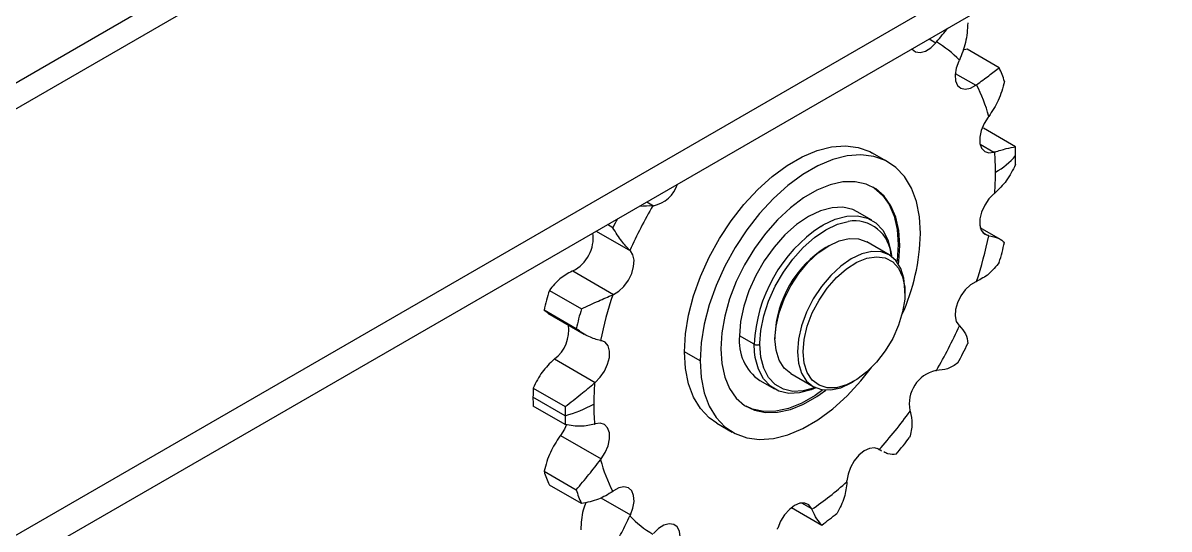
# Model space of a CAD drawing. Header units: metres. Extents: x 0 to 21025, y 0 to 14850.
# Drawn here: x 12397 to 12540.7, y 4997.6 to 5061 of the extents above; entities that cross this region are included whole.
import ezdxf

# ---------------------------------------------------------------- set-up
doc = ezdxf.new("R2010")
doc.units = ezdxf.units.M
doc.header["$LTSCALE"] = 25
doc.layers.add('SL4', color=4, linetype='Continuous')

msp = doc.modelspace()

# ---------------------------------------------------------------- linework, layer by layer
at = {"layer": 'SL4'}
for p, q in [((12937.03, 5365.764), (12000.132, 4824.903)), ((12004.894, 4824.432), (12941.793, 5365.292)), ((12051.192, 4797.705), (12988.09, 5338.565)), ((12051.192, 4793.816), (12988.09, 5334.676)), ((12510.596, 5059.024), (12511.431, 5058.542)), ((12515.371, 5057.735), (12514.822, 5057.596)), ((12519.392, 5055.414), (12515.371, 5057.735)), ((12513.88, 5054.696), (12516.45, 5053.213)), ((12521.426, 5045.508), (12517.405, 5047.829)), ((12516.989, 5045.821), (12518.729, 5044.817)), ((12505.47, 5043.578), (12503.511, 5044.709)), ((12475.213, 5038.598), (12476.048, 5038.116)), ((12503.419, 5036.3), (12501.58, 5037.361)), ((12468.85, 5034.925), (12473.145, 5032.445)), ((12470.956, 5035.345), (12470.267, 5035.743)), ((12519.565, 5033.88), (12517.01, 5035.355)), ((12517.294, 5034.77), (12517.994, 5034.366)), ((12505.601, 5031.934), (12502.773, 5033.567)), ((12506.701, 5033.264), (12506.927, 5033.134)), ((12498.009, 5033.094), (12497.656, 5032.89)), ((12465.931, 5029.936), (12471.03, 5026.993)), ((12507.574, 5027.165), (12507.574, 5027.573)), ((12462.989, 5027.495), (12467.01, 5025.174)), ((12466.346, 5022.686), (12462.325, 5025.007)), ((12462.325, 5025.007), (12462.839, 5024.668)), ((12462.816, 5024.629), (12467.361, 5022.006)), ((12488.674, 5020.735), (12486.836, 5021.796)), ((12491.275, 5021.838), (12491.275, 5021.429)), ((12488.714, 5019.804), (12488.674, 5020.735)), ((12489.365, 5020.735), (12489.366, 5020.898)), ((12463.652, 5018.908), (12468.75, 5015.965)), ((12481.879, 5018.674), (12479.92, 5019.805)), ((12489.366, 5016.204), (12491.205, 5015.142)), ((12493.248, 5017.068), (12496.077, 5015.436)), ((12500.84, 5015.908), (12501.194, 5016.112)), ((12460.955, 5015.241), (12464.976, 5012.92)), ((12464.959, 5011.79), (12460.938, 5014.111)), ((12464.976, 5010.68), (12460.955, 5013.001)), ((12483.968, 5010.857), (12485.927, 5009.726)), ((12464.387, 5009.305), (12469.485, 5006.362)), ((12504.031, 5007.699), (12504.609, 5007.365)), ((12504.137, 5007.654), (12504.279, 5007.573)), ((12504.592, 5007.412), (12504.341, 5007.531)), ((12462.325, 5004.817), (12466.346, 5002.496)), ((12467.01, 5000.774), (12462.989, 5003.095)), ((12469.444, 5001.48), (12473.145, 4999.343)), ((12493.343, 5000.275), (12497.147, 4998.079)), ((12494.616, 5000.849), (12495.855, 5000.133))]:
    msp.add_line(p, q, dxfattribs=at)
at = {"layer": 'SL4', "flags": 128}
for points in [[(12508.421, 5057.769), (12508.456, 5057.725), (12508.902, 5057.402), (12509.474, 5057.326), (12510.124, 5057.505), (12510.796, 5057.922), (12511.431, 5058.542)], [(12514.334, 5056.223), (12514.008, 5055.356), (12513.866, 5054.516), (12513.921, 5053.774), (12514.168, 5053.195), (12514.585, 5052.829), (12515.138, 5052.706), (12515.778, 5052.838), (12516.45, 5053.213)], [(12517.994, 5049.204), (12517.487, 5048.403), (12517.129, 5047.539), (12516.951, 5046.688), (12516.969, 5045.923), (12517.182, 5045.31), (12517.57, 5044.901), (12518.101, 5044.732), (12518.729, 5044.817)], [(12479.92, 5019.805), (12480.049, 5022.052), (12480.432, 5024.406), (12481.064, 5026.823), (12481.932, 5029.258), (12483.02, 5031.666), (12484.307, 5034.001), (12485.77, 5036.22), (12487.382, 5038.282), (12489.112, 5040.148), (12490.928, 5041.785), (12492.797, 5043.16), (12494.683, 5044.249), (12496.551, 5045.031), (12498.368, 5045.492), (12500.098, 5045.623), (12501.709, 5045.421), (12503.172, 5044.891), (12503.511, 5044.709)], [(12509.518, 5034.63), (12509.389, 5036.729), (12509.006, 5038.64), (12508.374, 5040.328), (12507.506, 5041.761), (12506.418, 5042.912), (12505.131, 5043.761), (12503.668, 5044.291), (12502.056, 5044.492), (12500.326, 5044.361), (12498.51, 5043.9), (12496.641, 5043.118), (12494.755, 5042.029), (12492.887, 5040.654), (12491.07, 5039.018), (12489.34, 5037.151), (12487.729, 5035.089), (12486.266, 5032.87), (12484.978, 5030.535), (12483.891, 5028.128), (12483.023, 5025.693), (12482.391, 5023.276), (12482.007, 5020.922), (12481.879, 5018.674)], [(12506.927, 5033.134), (12506.801, 5034.994), (12506.428, 5036.668), (12505.815, 5038.118), (12504.976, 5039.312), (12503.929, 5040.223), (12502.699, 5040.831), (12501.313, 5041.122), (12499.801, 5041.09), (12498.197, 5040.736), (12496.537, 5040.067), (12494.859, 5039.098), (12493.2, 5037.851), (12491.596, 5036.354), (12490.084, 5034.64), (12488.697, 5032.748), (12487.467, 5030.72), (12486.421, 5028.601), (12485.582, 5026.438), (12484.969, 5024.28), (12484.595, 5022.175), (12484.47, 5020.17)], [(12503.524, 5040.468), (12503.704, 5040.353), (12504.75, 5039.442), (12505.589, 5038.248), (12506.203, 5036.798), (12506.576, 5035.125), (12506.701, 5033.264)], [(12518.729, 5039.601), (12518.101, 5038.962), (12517.57, 5038.18), (12517.182, 5037.322), (12516.969, 5036.463), (12516.951, 5035.677), (12517.129, 5035.031), (12517.487, 5034.581), (12517.994, 5034.366)], [(12501.58, 5037.361), (12501.025, 5037.628), (12499.792, 5037.913), (12498.427, 5037.86), (12496.973, 5037.471), (12495.473, 5036.756), (12493.973, 5035.739), (12492.519, 5034.45), (12491.154, 5032.927), (12489.921, 5031.218), (12488.856, 5029.374), (12487.993, 5027.451), (12487.357, 5025.508), (12486.967, 5023.604), (12486.836, 5021.796)], [(12489.366, 5020.898), (12489.491, 5022.47), (12489.865, 5024.298), (12490.476, 5026.164), (12491.305, 5028.009), (12492.327, 5029.78), (12493.511, 5031.42), (12494.821, 5032.882), (12496.217, 5034.12), (12497.657, 5035.097), (12499.097, 5035.782), (12500.452, 5036.15)], [(12497.019, 5035.52), (12497.312, 5035.695), (12498.811, 5036.409), (12500.266, 5036.799), (12501.63, 5036.852), (12502.863, 5036.567), (12503.928, 5035.952), (12504.792, 5035.026), (12505.428, 5033.818), (12505.818, 5032.363), (12505.909, 5031.638)], [(12493.248, 5017.068), (12493.248, 5017.069), (12492.41, 5017.764), (12491.788, 5018.749), (12491.405, 5019.987), (12491.275, 5021.429), (12491.405, 5023.021), (12491.788, 5024.702), (12492.41, 5026.406), (12493.248, 5028.068), (12494.269, 5029.624), (12495.433, 5031.015), (12496.697, 5032.187), (12498.011, 5033.095), (12499.325, 5033.704), (12500.588, 5033.991), (12501.752, 5033.944), (12502.773, 5033.567)], [(12506.701, 5033.264), (12506.576, 5031.26), (12506.556, 5031.097)], [(12471.03, 5026.993), (12471.702, 5027.393), (12472.341, 5028), (12472.894, 5028.761), (12473.312, 5029.61), (12473.559, 5030.474), (12473.614, 5031.279), (12473.472, 5031.955), (12473.145, 5032.445)], [(12507.574, 5027.573), (12507.445, 5029.015), (12507.062, 5030.253), (12506.439, 5031.238), (12505.602, 5031.934), (12504.581, 5032.312), (12503.416, 5032.358), (12502.153, 5032.071), (12500.839, 5031.462), (12499.525, 5030.554), (12498.262, 5029.382), (12497.097, 5027.991), (12496.077, 5026.435), (12495.239, 5024.773), (12494.617, 5023.069), (12494.233, 5021.389), (12494.104, 5019.796), (12494.104, 5019.796)], [(12506.76, 5030.81), (12506.801, 5031.129), (12506.927, 5033.134)], [(12494.811, 5019.796), (12494.942, 5021.355), (12495.328, 5023.001), (12495.955, 5024.667), (12496.796, 5026.284), (12497.817, 5027.786), (12498.976, 5029.112), (12500.226, 5030.207), (12501.516, 5031.027), (12502.792, 5031.538), (12504.003, 5031.719), (12505.099, 5031.563), (12506.035, 5031.076), (12506.772, 5030.278), (12507.282, 5029.202), (12507.541, 5027.891), (12507.541, 5026.4), (12507.282, 5024.79), (12506.772, 5023.125), (12506.035, 5021.476), (12505.099, 5019.908), (12504.003, 5018.487), (12502.792, 5017.27), (12501.516, 5016.307), (12500.226, 5015.638), (12498.976, 5015.29), (12497.817, 5015.278), (12496.796, 5015.601), (12495.955, 5016.247), (12495.328, 5017.189), (12494.942, 5018.388), (12494.811, 5019.796)], [(12516.45, 5028.573), (12515.778, 5028.173), (12515.138, 5027.566), (12514.585, 5026.805), (12514.168, 5025.956), (12513.921, 5025.092), (12513.866, 5024.287), (12514.008, 5023.611), (12514.334, 5023.121)], [(12468.75, 5015.965), (12469.378, 5016.604), (12469.909, 5017.386), (12470.297, 5018.244), (12470.51, 5019.103), (12470.528, 5019.889), (12470.351, 5020.535), (12469.993, 5020.985), (12469.485, 5021.2)], [(12496.33, 5015.304), (12496.217, 5015.261), (12494.821, 5014.887), (12493.511, 5014.836), (12492.327, 5015.11), (12491.305, 5015.7), (12490.476, 5016.589), (12489.865, 5017.749), (12489.491, 5019.145), (12489.365, 5020.735)], [(12483.968, 5010.857), (12483.02, 5011.523), (12481.932, 5012.675), (12481.064, 5014.108), (12480.432, 5015.795), (12480.049, 5017.706), (12479.92, 5019.805)], [(12484.47, 5020.17), (12484.595, 5018.31), (12484.969, 5016.636), (12485.582, 5015.186), (12486.421, 5013.992), (12487.467, 5013.081), (12488.697, 5012.473), (12490.084, 5012.182), (12491.596, 5012.214), (12493.2, 5012.569), (12494.859, 5013.238), (12496.537, 5014.207), (12497.63, 5014.994)], [(12496.396, 5015.275), (12495.812, 5015.033), (12494.357, 5014.643), (12492.993, 5014.59), (12491.76, 5014.875), (12490.695, 5015.49), (12489.831, 5016.416), (12489.195, 5017.624), (12488.805, 5019.079), (12488.714, 5019.804)], [(12494.104, 5019.796), (12494.233, 5018.354), (12494.617, 5017.116), (12495.239, 5016.131), (12496.077, 5015.436), (12497.097, 5015.058), (12498.262, 5015.011), (12499.525, 5015.298), (12500.839, 5015.907), (12500.84, 5015.908)], [(12481.879, 5018.674), (12482.007, 5016.576), (12482.391, 5014.665), (12483.023, 5012.977), (12483.891, 5011.544), (12484.978, 5010.393), (12486.266, 5009.544), (12487.729, 5009.014), (12489.34, 5008.813), (12491.07, 5008.944), (12492.887, 5009.404), (12494.755, 5010.187), (12496.641, 5011.275), (12498.51, 5012.651), (12500.326, 5014.287), (12502.056, 5016.153), (12503.379, 5017.82)], [(12497.279, 5015.027), (12496.312, 5014.337), (12494.634, 5013.368), (12492.974, 5012.699), (12491.371, 5012.344), (12489.859, 5012.312), (12488.472, 5012.603), (12487.647, 5012.966)], [(12465.146, 5010.664), (12464.894, 5010.107), (12464.387, 5009.305)], [(12469.485, 5006.362), (12469.993, 5007.163), (12470.351, 5008.027), (12470.528, 5008.878), (12470.51, 5009.643), (12470.297, 5010.256), (12469.909, 5010.665), (12469.378, 5010.834), (12468.75, 5010.749)], [(12504.279, 5007.573), (12503.757, 5007.76), (12503.135, 5007.694), (12502.466, 5007.38), (12501.807, 5006.844), (12501.216, 5006.134), (12500.744, 5005.309), (12500.43, 5004.442), (12500.303, 5003.606)], [(12473.145, 4999.343), (12473.472, 5000.21), (12473.614, 5001.05), (12473.559, 5001.792), (12473.312, 5002.371), (12472.894, 5002.737), (12472.341, 5002.86), (12471.702, 5002.728), (12471.03, 5002.353)], [(12495.855, 5000.133), (12495.51, 5000.599), (12495.012, 5000.833), (12494.404, 5000.814), (12493.74, 5000.544), (12493.075, 5000.047), (12492.467, 4999.364), (12491.97, 4998.556), (12491.624, 4997.691)], [(12479.289, 4995.754), (12479.395, 4996.582), (12479.304, 4997.298), (12479.023, 4997.841), (12478.577, 4998.164), (12478.005, 4998.24), (12477.355, 4998.061), (12476.683, 4997.644), (12476.048, 4997.024)]]:
    msp.add_lwpolyline(points, dxfattribs=at)
at = {"layer": 'SL4'}
for centre, radius, start, end in [((12529.896, 5042.873), 24.217, 139.38552, 139.68238), ((12505.426, 5048.07), 12.195, 42.69497, 60.06194), ((12490.741, 5067.554), 26.173, 334.34682, 334.6287), ((12500.094, 5046.99), 21.057, 18.56036, 23.58272), ((12526.655, 5039.22), 17.319, 125.73297, 126.10417), ((12499.887, 5044.581), 18.788, 14.56516, 27.57792), ((12497.739, 5064.631), 25.461, 322.70567, 322.99278), ((12521.815, 5035.212), 10.088, 107.27975, 107.81197), ((12487.563, 5042.347), 31.355, 359.94756, 4.56954), ((12484.75, 5044.403), 36.693, 359.99249, 1.72651), ((12514.533, 5050.215), 9.033, 299.04532, 319.90875), ((12482.81, 5044.403), 38.632, 358.31738, 359.99287), ((12483.091, 5042.347), 35.827, 355.72534, 359.95411), ((12475.247, 5042.036), 4.001, 281.54883, 342.27615), ((12506.289, 5054.53), 19.433, 309.80446, 310.14824), ((12528.852, 5007.499), 61.11, 149.93061, 155.85297), ((12475.89, 5031.495), 6.623, 88.63483, 89.33941), ((12532.459, 5005.395), 68.408, 152.99039, 154.03575), ((12501.215, 5031.583), 4.631, 2.4427, 99.48725), ((12463.887, 5034.056), 4.599, 296.38857, 7.92423), ((12507.428, 5019.898), 18.773, 123.67712, 177.44491), ((12483.162, 5035.271), 26.363, 335.69019, 358.60736), ((12468.189, 5044.581), 50.921, 341.72409, 348.41288), ((12517.081, 5028.598), 5.839, 80.2347, 81.001), ((12464.482, 5046.989), 57.187, 343.77857, 346.35839), ((12476.826, 5036.414), 5.413, 226.34362, 227.14968), ((12504.977, 5021.296), 13.712, 122.26897, 177.73641), ((12470.576, 5019.015), 11.868, 113.03868, 113.51627), ((12511.805, 5039.494), 11.868, 293.03868, 293.51627), ((12517.899, 5011.52), 57.187, 163.77857, 166.35839), ((12519.291, 5010.985), 50.921, 161.72409, 168.41288), ((12475.674, 5016.072), 11.868, 113.03868, 113.51627), ((12521.92, 5009.199), 57.187, 163.77857, 166.35839), ((12460.87, 5022.505), 4.547, 307.71741, 8.21257), ((12492.777, 5021.116), 5.98, 173.46674, 235.22108), ((12458.627, 5048.067), 61.11, 329.93061, 335.85297), ((12510.653, 5019.152), 5.413, 46.34362, 47.14968), ((12470.398, 5026.968), 5.839, 260.2347, 261.001), ((12489.02, 5021.402), 0.751, 242.60967, 297.39033), ((12453.74, 5050.894), 68.635, 331.74964, 334.03393), ((12476.092, 5003.979), 19.433, 129.80446, 130.14824), ((12512.378, 5013.284), 4.272, 102.80111, 191.41526), ((12511.589, 5024.071), 6.623, 268.63483, 269.33941), ((12499.571, 5014.107), 38.632, 178.31738, 179.99287), ((12504.389, 5013.219), 35.827, 175.72534, 179.95411), ((12481.191, 5001.036), 19.433, 129.80446, 130.14824), ((12497.631, 5014.107), 36.693, 179.99249, 181.72651), ((12461.148, 5026.39), 15.089, 284.62992, 299.42742), ((12499.917, 5013.219), 31.355, 179.94756, 184.56954), ((12503.591, 5011.786), 38.632, 178.31738, 179.99287), ((12501.652, 5011.786), 36.693, 179.99249, 181.72651), ((12461.531, 5045.913), 57.496, 318.12136, 324.2895), ((12499.814, 5009.723), 8.805, 17.37575, 17.95852), ((12465.664, 5020.354), 10.088, 287.27975, 287.81197), ((12484.642, 4993.878), 25.461, 142.70567, 142.99278), ((12456.994, 5048.464), 64.576, 320.0159, 322.39496), ((12507.186, 5011.829), 5.155, 235.6701, 236.50283), ((12489.74, 4990.935), 25.461, 142.70567, 142.99278), ((12487.592, 5010.985), 18.788, 194.56516, 207.57792), ((12482.287, 5011.52), 21.057, 198.56036, 203.58272), ((12472.006, 5035.185), 42.48, 304.21208, 311.76073), ((12484.75, 5004.182), 15.563, 357.48189, 357.88052), ((12486.308, 5009.198), 21.057, 198.56036, 203.58272), ((12460.824, 5016.346), 17.319, 305.73297, 306.10417), ((12496.739, 4988.012), 26.173, 154.34682, 154.6287), ((12482.053, 5007.496), 12.195, 222.69497, 240.06194), ((12502.681, 5003.221), 7.491, 204.34005, 204.98909), ((12468.753, 5036.409), 47.701, 306.53069, 309.44212), ((12469.649, 5004.221), 22.925, 343.1418, 343.44972), ((12539.495, 5001.514), 5.376, 271.17027, 328.82435)]:
    msp.add_arc(centre, radius, start, end, dxfattribs=at)
for points, knots in [([(12515.446, 5061.029), (12515.394, 5060.196), (12515.292, 5058.582), (12514.684, 5057.071), (12514.39, 5056.339)], [0, 0, 0, 0, 0.5152633, 1, 1, 1, 1]), ([(12511.512, 5058.638), (12512.014, 5059.228), (12512.526, 5059.832), (12512.936, 5060.369), (12512.945, 5060.38)], [0, 0, 0, 0, 0.9789848, 1, 1, 1, 1]), ([(12516.54, 5053.279), (12517.075, 5053.67), (12518.178, 5054.476), (12518.979, 5055.095), (12519.392, 5055.414)], [0, 0, 0, 0, 0.4847219, 1, 1, 1, 1]), ([(12520.056, 5053.692), (12519.832, 5052.881), (12519.398, 5051.308), (12518.505, 5049.959), (12518.071, 5049.306)], [0, 0, 0, 0, 0.5152637, 1, 1, 1, 1]), ([(12518.818, 5044.845), (12519.335, 5045.001), (12520.401, 5045.323), (12521.077, 5045.445), (12521.426, 5045.508)], [0, 0, 0, 0, 0.4847248, 1, 1, 1, 1]), ([(12521.426, 5043.268), (12521.077, 5042.566), (12520.401, 5041.202), (12519.335, 5040.174), (12518.818, 5039.676)], [0, 0, 0, 0, 0.5152541, 1, 1, 1, 1]), ([(12474.249, 5038.042), (12474.263, 5038.044), (12474.933, 5038.13), (12475.456, 5038.124), (12475.967, 5038.118)], [0, 0, 0, 0, 0.0210148, 1, 1, 1, 1]), ([(12473.09, 5032.497), (12472.745, 5032.86), (12472.034, 5033.609), (12471.322, 5034.755), (12470.956, 5035.345)], [0, 0, 0, 0, 0.48473653, 1, 1, 1, 1]), ([(12518.071, 5034.353), (12518.505, 5034.257), (12519.398, 5034.06), (12519.832, 5033.692), (12520.056, 5033.502)], [0, 0, 0, 0, 0.484736, 1, 1, 1, 1]), ([(12519.392, 5031.014), (12518.979, 5030.493), (12518.178, 5029.483), (12517.075, 5028.897), (12516.54, 5028.612)], [0, 0, 0, 0, 0.5152562, 1, 1, 1, 1]), ([(12465.841, 5029.897), (12465.306, 5029.613), (12464.203, 5029.026), (12463.402, 5028.016), (12462.989, 5027.495)], [0, 0, 0, 0, 0.4847219, 1, 1, 1, 1]), ([(12467.01, 5025.174), (12467.737, 5025.513), (12469.148, 5026.172), (12470.354, 5026.698), (12470.939, 5026.954)], [0, 0, 0, 0, 0.5152562, 1, 1, 1, 1]), ([(12469.408, 5021.213), (12468.925, 5021.338), (12467.927, 5021.594), (12466.884, 5022.315), (12466.346, 5022.686)], [0, 0, 0, 0, 0.4847361, 1, 1, 1, 1]), ([(12514.39, 5023.069), (12514.684, 5022.735), (12515.292, 5022.046), (12515.394, 5021.252), (12515.446, 5020.843)], [0, 0, 0, 0, 0.4847365, 1, 1, 1, 1]), ([(12463.563, 5018.833), (12463.046, 5018.335), (12461.981, 5017.307), (12461.304, 5015.944), (12460.955, 5015.241)], [0, 0, 0, 0, 0.48472483, 1, 1, 1, 1]), ([(12514.199, 5018.408), (12513.791, 5018.121), (12512.998, 5017.564), (12511.997, 5017.486), (12511.512, 5017.448)], [0, 0, 0, 0, 0.5152637, 1, 1, 1, 1]), ([(12464.976, 5012.92), (12465.639, 5013.441), (12466.925, 5014.453), (12468.094, 5015.421), (12468.661, 5015.89)], [0, 0, 0, 0, 0.5152541, 1, 1, 1, 1]), ([(12508.217, 5012.353), (12508.335, 5011.822), (12508.577, 5010.728), (12508.297, 5009.627), (12508.153, 5009.059)], [0, 0, 0, 0, 0.4847353, 1, 1, 1, 1]), ([(12468.661, 5010.721), (12468.094, 5010.594), (12466.925, 5010.331), (12465.639, 5010.561), (12464.976, 5010.68)], [0, 0, 0, 0, 0.4847248, 1, 1, 1, 1]), ([(12464.31, 5009.203), (12463.877, 5008.55), (12462.983, 5007.201), (12462.549, 5005.628), (12462.325, 5004.817)], [0, 0, 0, 0, 0.4847361, 1, 1, 1, 1]), ([(12466.346, 5002.496), (12466.884, 5003.125), (12467.927, 5004.347), (12468.925, 5005.636), (12469.408, 5006.26)], [0, 0, 0, 0, 0.5152637, 1, 1, 1, 1]), ([(12506.474, 5006.97), (12506.141, 5006.926), (12505.659, 5006.862), (12505.087, 5007.167), (12504.908, 5007.262)], [0, 0, 0, 0, 0.6884156, 1, 1, 1, 1]), ([(12500.298, 5003.498), (12500.222, 5002.837), (12500.063, 5001.473), (12499.399, 5000.218), (12499.057, 4999.571)], [0, 0, 0, 0, 0.4847248, 1, 1, 1, 1]), ([(12470.939, 5002.287), (12470.354, 5001.925), (12469.148, 5001.179), (12467.737, 5000.912), (12467.01, 5000.774)], [0, 0, 0, 0, 0.4847219, 1, 1, 1, 1]), ([(12467.559, 5000.914), (12467.438, 5000.594), (12467.02, 4999.493), (12466.97, 4998.316), (12466.935, 4997.481)], [0, 0, 0, 0, 0.2900448, 1, 1, 1, 1]), ([(12470.956, 4995.159), (12471.322, 4995.81), (12472.034, 4997.073), (12472.745, 4998.524), (12473.09, 4999.227)], [0, 0, 0, 0, 0.5152633, 1, 1, 1, 1]), ([(12497.147, 4998.079), (12496.943, 4998.3), (12496.548, 4998.729), (12496.105, 4999.623), (12495.891, 5000.056)], [0, 0, 0, 0, 0.5152575, 1, 1, 1, 1])]:
    msp.add_open_spline(points, degree=3, knots=knots, dxfattribs=at)

doc.saveas('drawing.dxf')
